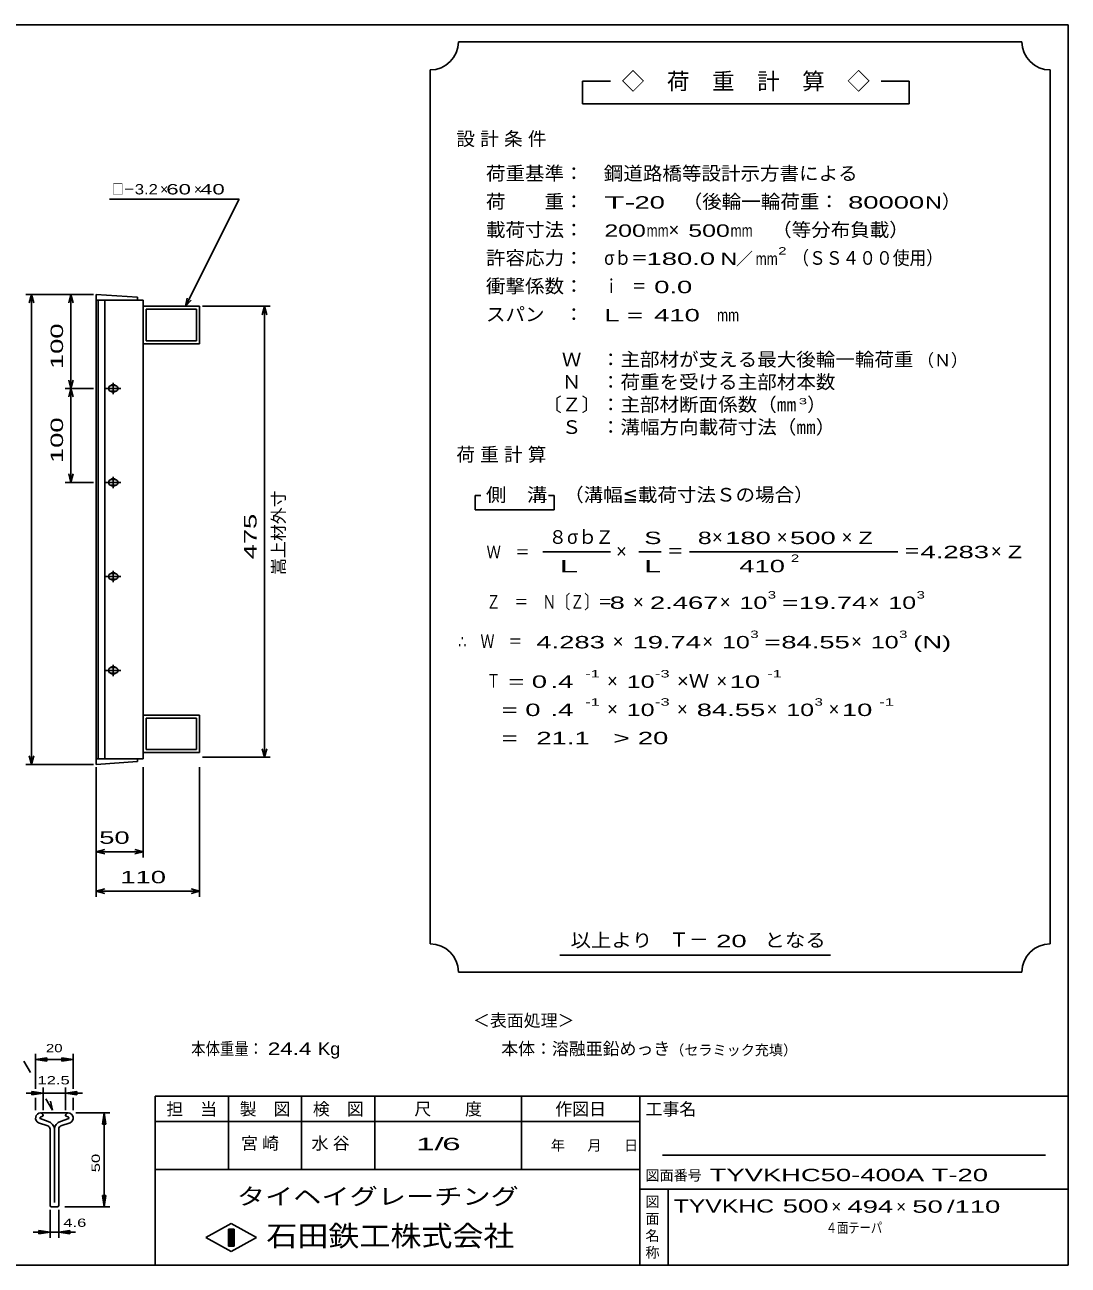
# Model space of a CAD drawing. Units: millimetres, scale not verified. Extents: x -1092 to 1042, y -770 to 629.
# Drawn here: x -69 to 1042, y -691 to 629 of the extents above; entities that cross this region are included whole.
import ezdxf
from ezdxf.enums import TextEntityAlignment as Align

# ---------------------------------------------------------------- set-up
doc = ezdxf.new("R2010")
doc.units = ezdxf.units.MM
doc.header["$LTSCALE"] = 6
for name, color, linetype, lineweight in [('0_2', 150, 'Continuous', 25), ('16', 3, 'Continuous', 25), ('22', 2, 'Continuous', 25), ('32', 4, 'Continuous', 25)]:
    doc.layers.add(name, color=color, linetype=linetype, lineweight=lineweight)
doc.styles.add('ベクトル', font='')
doc.styles.get('ベクトル').set_extended_font_data('ベクトル')

msp = doc.modelspace()

# ---------------------------------------------------------------- linework, layer by layer
at = {"layer": '0_2'}
for p, q in [((-1034.4, 629.1), (1041.6, 629.1)), ((1041.6, 629.1), (1041.6, -690.9)), ((1041.6, -510.9), (69.6, -510.9)), ((69.6, -510.9), (69.6, -690.9)), ((147.6, -510.9), (147.6, -588.9)), ((225.6, -588.9), (225.6, -510.9)), ((303.6, -510.9), (303.6, -588.9)), ((459.6, -588.9), (459.6, -510.9)), ((585.6, -510.9), (585.6, -690.9)), ((585.6, -537.9), (69.6, -537.9)), ((1017.6, -573.9), (609.6, -573.9)), ((69.6, -588.9), (585.6, -588.9)), ((585.6, -609.9), (1041.6, -609.9)), ((615.6, -690.9), (615.6, -609.9)), ((123.6, -661.5), (150.6, -646.5)), ((150.6, -646.5), (177.6, -661.5)), ((147.6, -652.5), (153.6, -652.5)), ((147.6, -670.5), (147.6, -652.5)), ((147.6, -652.5), (148.8, -652.5)), ((148.8, -652.5), (148.8, -670.5)), ((150, -670.5), (150, -652.5)), ((150, -652.5), (151.2, -652.5)), ((151.2, -652.5), (151.2, -670.5)), ((152.4, -670.5), (152.4, -652.5)), ((152.4, -652.5), (153.6, -652.5)), ((153.6, -652.5), (153.6, -670.5)), ((153.6, -652.5), (153.6, -670.5)), ((150.6, -676.5), (123.6, -661.5)), ((153.6, -670.5), (147.6, -670.5)), ((148.8, -670.5), (150, -670.5)), ((177.6, -661.5), (150.6, -676.5)), ((151.2, -670.5), (152.4, -670.5)), ((1041.6, -690.9), (-1034.4, -690.9))]:
    msp.add_line(p, q, dxfattribs=at)
at = {"layer": '16'}
for p, q in [((51, 339.1), (7, 342.1)), ((7, 342.1), (7, 336.1)), ((7, 336.1), (51, 336.1)), ((7, 336.1), (7, -151.9)), ((57, 336.1), (7, 336.1)), ((9, 336.1), (9, -151.9)), ((16, -151.9), (16, 336.1)), ((51, 336.1), (51, 339.1)), ((57, -151.9), (57, 336.1)), ((57, 329.6), (117, 329.6)), ((57, 289.6), (57, 329.6)), ((60.2, 326.4), (113.8, 326.4)), ((60.2, 292.8), (60.2, 326.4)), ((113.8, 326.4), (113.8, 292.8)), ((117, 329.6), (117, 289.6)), ((113.8, 292.8), (60.2, 292.8)), ((117, 289.6), (57, 289.6)), ((17, 242.1), (33, 242.1)), ((27, 245.1), (23, 245.1)), ((23, 239.1), (27, 239.1)), ((25, 248.1), (25, 236.1)), ((25, 148.1), (25, 136.1)), ((17, 142.1), (33, 142.1)), ((27, 145.1), (23, 145.1)), ((23, 139.1), (27, 139.1)), ((17, 42.1), (33, 42.1)), ((27, 45.1), (23, 45.1)), ((25, 48.1), (25, 36.1)), ((23, 39.1), (27, 39.1)), ((25, -51.9), (25, -63.9)), ((17, -57.9), (33, -57.9)), ((27, -54.9), (23, -54.9)), ((23, -60.9), (27, -60.9)), ((117, -105.4), (57, -105.4)), ((57, -105.4), (57, -145.4)), ((117, -145.4), (117, -105.4)), ((113.8, -108.6), (60.2, -108.6)), ((60.2, -108.6), (60.2, -142.2)), ((113.8, -142.2), (113.8, -108.6)), ((60.2, -142.2), (113.8, -142.2)), ((7, -151.9), (51, -151.9)), ((7, -157.9), (7, -151.9)), ((7, -151.9), (57, -151.9)), ((51, -154.9), (7, -157.9)), ((51, -151.9), (51, -154.9)), ((57, -145.4), (117, -145.4))]:
    msp.add_line(p, q, dxfattribs=at)
for centre, radius, start, end in [((23, 242.1), 3, 90, 270), ((25, 242.1), 4, 46.6, 133.4), ((25, 242.1), 4, 226.6, 313.4), ((27, 242.1), 3, 270, 90), ((25, 142.1), 4, 46.6, 133.4), ((23, 142.1), 3, 90, 270), ((25, 142.1), 4, 226.6, 313.4), ((27, 142.1), 3, 270, 90), ((23, 42.1), 3, 90, 270), ((25, 42.1), 4, 46.6, 133.4), ((27, 42.1), 3, 270, 90), ((25, 42.1), 4, 226.6, 313.4), ((23, -57.9), 3, 90, 270), ((25, -57.9), 4, 46.6, 133.4), ((25, -57.9), 4, 226.6, 313.4), ((27, -57.9), 3, 270, 90)]:
    msp.add_arc(centre, radius, start, end, dxfattribs=at)
at = {"layer": '22', "color": 4}
for p, q in [((992.4, 611.1), (392.4, 611.1)), ((362.4, 581.1), (362.4, -348.9)), ((1022.4, -348.9), (1022.4, 581.1)), ((554.4, 569.1), (524.4, 569.1)), ((524.4, 569.1), (524.4, 545.1)), ((872.4, 569.1), (842.4, 569.1)), ((872.4, 545.1), (872.4, 569.1)), ((524.4, 545.1), (872.4, 545.1)), ((159, 443.6), (21, 443.6)), ((102, 329.6), (159, 443.6)), ((4, 342.1), (-68, 342.1)), ((-62, 342.1), (-64.4, 333.1)), ((-59.6, 333.1), (-62, 342.1)), ((-62, 342.1), (-62, -157.9)), ((4, 342.1), (-26, 342.1)), ((-20, 342.1), (-22.4, 333.1)), ((-17.6, 333.1), (-20, 342.1)), ((-20, 342.1), (-20, 242.1)), ((102, 329.6), (103.8, 338.36)), ((102, 329.6), (108, 336.2)), ((120, 329.6), (192, 329.6)), ((186, 329.6), (183.6, 320.6)), ((188.4, 320.6), (186, 329.6)), ((186, 329.6), (186, -150.4)), ((-20, 242.1), (-22.4, 251.1)), ((-17.6, 251.1), (-20, 242.1)), ((-26, 242.1), (4, 242.1)), ((-20, 242.1), (-22.4, 233.1)), ((-17.6, 233.1), (-20, 242.1)), ((-20, 242.1), (-20, 142.1)), ((-20, 142.1), (-22.4, 151.1)), ((-17.6, 151.1), (-20, 142.1)), ((-26, 142.1), (4, 142.1)), ((416.4, 128.1), (410.4, 128.1)), ((410.4, 128.1), (410.4, 113.1)), ((494.4, 128.1), (488.4, 128.1)), ((494.4, 113.1), (494.4, 128.1)), ((410.4, 113.1), (494.4, 113.1)), ((482.4, 68.1), (554.4, 68.1)), ((584.4, 68.1), (608.4, 68.1)), ((638.4, 68.1), (860.4, 68.1)), ((186, -150.4), (183.6, -141.4)), ((188.4, -141.4), (186, -150.4)), ((-68, -157.9), (4, -157.9)), ((-62, -157.9), (-64.4, -148.9)), ((-59.6, -148.9), (-62, -157.9)), ((192, -150.4), (120, -150.4)), ((7, -160.9), (7, -256.9)), ((7, -160.9), (7, -298.9)), ((57, -256.9), (57, -160.9)), ((117, -298.9), (117, -160.9)), ((7, -250.9), (16, -248.5)), ((57, -250.9), (48, -248.5)), ((16, -253.3), (7, -250.9)), ((7, -250.9), (57, -250.9)), ((48, -253.3), (57, -250.9)), ((7, -292.9), (16, -290.5)), ((16, -295.3), (7, -292.9)), ((7, -292.9), (117, -292.9)), ((117, -292.9), (108, -290.5)), ((108, -295.3), (117, -292.9)), ((500.4, -360.9), (788.4, -360.9)), ((392.4, -378.9), (992.4, -378.9))]:
    msp.add_line(p, q, dxfattribs=at)
for centre, start, end in [((362.4, 611.1), 270, 0), ((1022.4, 611.1), 180, 270), ((362.4, -378.9), 0, 90), ((1022.4, -378.9), 90, 180)]:
    msp.add_arc(centre, 30, start, end, dxfattribs=at)
at = {"layer": '32'}
for p, q in [((-63.2, -485.7), (-70.2, -473.7)), ((-57.6, -503.1), (-57.6, -465.9)), ((-57.6, -471.9), (-45.6, -470.1)), ((-45.6, -473.7), (-57.6, -471.9)), ((-57.6, -471.9), (-17.6, -471.9)), ((-45.6, -473.7), (-45.6, -470.1)), ((-17.6, -471.9), (-29.6, -470.1)), ((-29.6, -473.7), (-29.6, -470.1)), ((-29.6, -473.7), (-17.6, -471.9)), ((-17.6, -503.1), (-17.6, -465.9)), ((-49.6, -507.9), (-67.6, -507.9)), ((-49.6, -507.9), (-61.6, -506.1)), ((-61.6, -506.1), (-61.6, -509.7)), ((-61.6, -509.7), (-49.6, -507.9)), ((-57.6, -525.9), (-57.6, -512.7)), ((-49.6, -525.9), (-49.6, -501.9)), ((-49.6, -507.9), (-25.6, -507.9)), ((-39.6, -525.9), (-46.6, -513.9)), ((-25.6, -501.9), (-25.6, -525.9)), ((-25.6, -507.9), (-13.6, -506.1)), ((-13.6, -509.7), (-25.6, -507.9)), ((-25.6, -507.9), (-7.6, -507.9)), ((-17.6, -525.9), (-17.6, -512.7)), ((-13.6, -506.1), (-13.6, -509.7)), ((-39.6, -525.9), (-41.8, -516.5)), ((-54.358, -539.259), (-44.618, -542.679)), ((-44.198, -537.956), (-52.838, -534.916)), ((-52.52, -533.525), (-49.64, -532.125)), ((-51.42, -528.9), (-23.32, -528.9)), ((-49.64, -532.125), (-49.64, -531.665)), ((-22.403, -534.916), (-31.043, -537.956)), ((-30.624, -542.679), (-20.884, -539.259)), ((-25.601, -531.665), (-25.601, -532.125)), ((-25.601, -532.125), (-22.721, -533.525)), ((-14.6, -528.9), (21.4, -528.9)), ((13.6, -540.9), (15.4, -528.9)), ((13.6, -540.9), (17.2, -540.9)), ((17.2, -540.9), (15.4, -528.9)), ((15.4, -628.9), (15.4, -528.9)), ((-42.221, -546.083), (-42.221, -627.523)), ((-37.6, -624.32), (-37.6, -546.18)), ((-33.021, -627.523), (-33.021, -546.083)), ((15.4, -628.9), (13.6, -616.9)), ((13.6, -616.9), (17.2, -616.9)), ((17.2, -616.9), (15.4, -628.9)), ((-42.2, -661.9), (-42.2, -631.9)), ((-40.821, -628.923), (-34.421, -628.923)), ((-33, -661.9), (-33, -631.9)), ((-26.6, -628.9), (21.4, -628.9)), ((-60.2, -655.9), (-42.2, -655.9)), ((-42.2, -655.9), (-54.2, -654.1)), ((-54.2, -657.7), (-54.2, -654.1)), ((-54.2, -657.7), (-42.2, -655.9)), ((-42.2, -655.9), (-33, -655.9)), ((-33, -655.9), (-21, -654.1)), ((-21, -657.7), (-33, -655.9)), ((-33, -655.9), (-15, -655.9)), ((-21, -657.7), (-21, -654.1))]:
    msp.add_line(p, q, dxfattribs=at)
for centre, radius, start, end in [((-52.22, -534.3), 5.4, 90.98, 246.68), ((-52.189, -534.333), 0.88, 111.91, 222.33), ((-52.537, -531.792), 2.9, 2.5, 85.55), ((-46.78, -546.787), 9.2, 3.78, 73.7), ((-28.461, -546.787), 9.2, 106.3, 176.22), ((-22.704, -531.792), 2.9, 94.45, 177.5), ((-23.021, -534.3), 5.4, 293.32, 89.02002), ((-23.052, -534.333), 0.88, 317.67, 68.08999), ((-45.818, -546.079), 3.6, 0, 70.58), ((-29.424, -546.079), 3.6, 109.42, 180), ((-40.821, -627.523), 1.4, 180, 270), ((-34.421, -627.523), 1.4, 270, 0)]:
    msp.add_arc(centre, radius, start, end, dxfattribs=at)

# ---------------------------------------------------------------- texts
at = {"layer": '0_2', "style": 'ベクトル'}
for s, height, p in [('担\u3000当', 13.2, (81.6, -524.7)), ('製\u3000図', 13.2, (159.6, -524.7)), ('検\u3000図', 13.2, (237.6, -524.7)), ('尺\u3000\u3000度', 13.2, (345.6, -524.7)), ('作図日', 13.2, (495.6, -524.7)), ('工事名', 13.2, (591.6, -524.7)), ('年', 11, (490.8, -563.4)), ('月', 11, (529.8, -563.4)), ('日', 11, (568.8, -563.4)), ('図面番号', 11, (591.6, -595.2)), ('図', 11, (591.6, -623.4)), ('面', 11, (591.6, -641.4)), ('名', 11, (591.6, -659.4)), ('称', 11, (591.6, -677.4))]:
    msp.add_text(s, height=height, dxfattribs=at).set_placement(p, align=Align.MIDDLE_LEFT)
at = {"layer": '0_2', "color": 222, "style": 'ベクトル'}
for s, height, width, p in [('タイヘイグレーチング', 17.6, 1.25, (156.6, -617.7)), ('石田鉄工株式会社', 21.99, 1.1, (188.1, -659.7))]:
    msp.add_text(s, height=height, dxfattribs=dict(at, width=width)).set_placement(p, align=Align.MIDDLE_LEFT)
at = {"layer": '22', "style": 'ベクトル'}
for s, height, p in [('◇\u3000荷\u3000重\u3000計\u3000算\u3000◇', 17.6, (566.4, 569.1)), ('×', 11, (75, 454.1)), ('×', 11, (111, 454.1)), ('）', 14.52, (907.2, 441)), ('×', 14.52, (616.2, 411)), ('／', 13.2, (687.9, 380.1)), ('（Ｎ）', 13.2, (880.8, 272.1)), ('）', 14.52, (763.8, 225)), ('σｂ', 14.52, (508.2, 84)), ('８', 14.52, (488.4, 84)), ('Ｚ', 14.52, (538.2, 84)), ('×', 14.52, (662.4, 84)), ('×', 14.52, (731.4, 84)), ('×', 14.52, (800.4, 84)), ('×', 14.52, (560.4, 69)), ('×', 14.52, (959.4, 69)), ('×', 14.52, (578.4, 15)), ('×', 14.52, (670.8, 15)), ('×', 14.52, (829.2, 15)), ('×', 14.52, (556.8, -27)), ('×', 14.52, (652.2, -27)), ('×', 14.52, (810.6, -27)), ('×', 14.52, (550.8, -69)), ('×', 14.52, (667.2, -69)), ('×', 14.52, (550.8, -99)), ('×', 14.52, (625.2, -99)), ('×', 14.52, (720.6, -99)), ('×', 14.52, (786.6, -99)), ('Ｔ－', 15.4, (616.8, -344.4)), ('＜表面処理＞', 13.2, (408, -430.5)), ('本体：', 13.2, (438, -460.5)), ('溶融亜鉛めっき', 13.2, (492, -460.5)), ('（セラミック充填）', 11, (618, -462)), ('×', 13.2, (789.6, -628.5)), ('×', 13.2, (858.6, -628.5))]:
    msp.add_text(s, height=height, dxfattribs=at).set_placement(p, align=Align.MIDDLE_LEFT)
for s, height, width, p in [('荷重基準：\u3000', 14.52, 1.05, (421.8, 471)), ('鋼道路橋等設計示方書による', 14.52, 1.05, (547.2, 471)), ('□－', 11, 0.8, (24, 454.1)), ('3.2', 11, 1.2, (48, 454.1)), (' 60 ', 11, 1.6, (75, 454.1)), (' 40 ', 11, 1.6, (111, 454.1)), ('荷\u3000\u3000重：\u3000', 14.52, 1.05, (421.8, 441)), ('（後輪一輪荷重：', 14.52, 1.05, (631.2, 441)), ('T-', 13.2, 2, (547.8, 440.1)), (' 20 ', 13.2, 1.65, (571.8, 440.1)), (' 80000', 13.2, 1.65, (799.2, 440.1)), ('N', 13.2, 1.4, (889.2, 440.1)), ('載荷寸法：\u3000', 14.52, 1.05, (421.8, 411)), ('200', 13.2, 1.5, (547.8, 410.1)), ('mm', 13.2, 0.8, (592.8, 410.1)), ('500', 13.2, 1.5, (637.2, 410.1)), ('mm', 13.2, 0.8, (682.2, 410.1)), ('\u3000（等分布負載）', 14.52, 1.05, (705.6, 411)), ('許容応力：\u3000', 14.52, 1.05, (421.8, 381)), ('σｂ＝', 14.52, 0.9, (547.8, 381)), ('180.0', 13.2, 1.65, (592.8, 380.1)), ('N', 13.2, 1.4, (671.4, 380.1)), ('mm', 13.2, 0.8, (708.9, 380.1)), ('2', 7.918, 1.5, (732.9, 388.5)), ('（ＳＳ４００使用）', 14.52, 0.9, (747.9, 381)), ('衝撃係数：\u3000', 14.52, 1.05, (421.8, 351)), ('ｉ\u3000＝', 14.52, 0.75, (547.8, 351)), (' 0.0', 13.2, 1.65, (592.8, 350.1)), ('スパン\u3000：\u3000', 14.52, 1.05, (421.8, 321)), ('L =', 13.2, 1.65, (547.8, 320.1)), (' 410 ', 13.2, 1.65, (592.8, 320.1)), ('mm', 13.2, 0.8, (667.8, 320.1)), ('\u3000Ｗ\u3000：主部材が支える最大後輪一輪荷重', 14.52, 1.05, (481.8, 273)), ('\u3000Ｎ\u3000：荷重を受ける主部材本数', 14.52, 1.05, (481.8, 249)), ('〔Ｚ〕：主部材断面係数（㎜', 14.52, 1.05, (481.8, 225)), ('3', 6.598, 1.8, (754.8, 228.6)), ('\u3000Ｓ\u3000：溝幅方向載荷寸法（㎜）', 14.52, 1.05, (481.8, 201)), ('側\u3000溝', 14.52, 1.1, (421.8, 129)), ('\u3000（溝幅≦載荷寸法Ｓの場合）', 14.52, 1.05, (484.2, 129)), ('S', 13.2, 1.55, (590.4, 83.1)), ('8', 13.2, 1.5, (647.4, 83.1)), (' 180 ', 13.2, 1.65, (668.4, 83.1)), (' 500 ', 13.2, 1.65, (737.4, 83.1)), ('Z', 13.2, 1.4, (818.4, 83.1)), ('Ｗ\u3000＝', 13.2, 0.85, (422.4, 68.1)), ('＝', 14.52, 0.9, (614.4, 69)), ('＝', 14.52, 0.9, (866.4, 69)), ('4.283', 13.2, 1.65, (884.4, 68.1)), ('Z', 13.2, 1.4, (977.4, 68.1)), ('L', 13.2, 1.8, (590.4, 53.1)), (' 410 ', 13.2, 1.65, (683.4, 53.1)), ('2', 7.918, 1.5, (746.4, 61.5)), ('3', 7.918, 1.5, (721.8, 22.5)), ('3', 7.918, 1.5, (880.2, 22.5)), ('Ｚ\u3000＝\u3000Ｎ〔Ｚ〕＝', 14.52, 0.75, (422.4, 15)), (' 8 ', 13.2, 1.65, (545.4, 14.1)), ('2.467', 13.2, 1.65, (596.4, 14.1)), ('10', 13.2, 1.5, (691.8, 14.1)), ('=', 13.2, 1.7, (736.8, 14.1)), ('19.74', 13.2, 1.65, (754.8, 14.1)), ('10', 13.2, 1.5, (850.2, 14.1)), ('∴\u3000Ｗ\u3000＝', 14.52, 0.75, (392.4, -27)), (' 4.283', 13.2, 1.65, (467.4, -27.9)), ('19.74', 13.2, 1.65, (577.8, -27.9)), ('10', 13.2, 1.5, (673.2, -27.9)), ('3', 7.918, 1.5, (703.2, -19.5)), ('=', 13.2, 1.7, (718.2, -27.9)), ('84.55', 13.2, 1.65, (736.2, -27.9)), ('10', 13.2, 1.5, (831.6, -27.9)), ('3', 7.918, 1.5, (861.6, -19.5)), ('(N)', 13.2, 1.65, (876.6, -27.9)), ('Ｔ', 14.52, 0.75, (422.4, -69)), (' = 0', 13.2, 1.65, (437.4, -69.9)), (' .4 ', 13.2, 1.65, (482.4, -69.9)), ('-1', 7.918, 1.65, (527.4, -61.5)), ('10', 13.2, 1.5, (571.8, -69.9)), ('-3', 7.918, 1.65, (601.8, -61.5)), ('×Ｗ', 14.52, 1.1, (625.2, -69)), (' 10 ', 13.2, 1.65, (673.2, -69.9)), ('-1', 7.918, 1.65, (721.2, -61.5)), ('-1', 7.918, 1.65, (527.4, -91.5)), ('-3', 7.918, 1.65, (601.8, -91.5)), ('3', 7.918, 1.5, (771.6, -91.5)), ('-1', 7.918, 1.65, (840.6, -91.5)), ('  = 0', 13.2, 1.65, (422.4, -99.9)), (' .4 ', 13.2, 1.65, (482.4, -99.9)), ('10', 13.2, 1.5, (571.8, -99.9)), ('84.55', 13.2, 1.65, (646.2, -99.9)), ('10', 13.2, 1.5, (741.6, -99.9)), (' 10 ', 13.2, 1.65, (792.6, -99.9)), ('  =', 13.2, 1.65, (422.4, -129.9)), (' 21.1', 13.2, 1.65, (467.4, -129.9)), ('>', 13.2, 1.7, (557.4, -129.9)), (' 20 ', 13.2, 1.65, (575.4, -129.9)), (' 50 ', 13.2, 1.65, (2, -235.9)), (' 110 ', 13.2, 1.65, (24.5, -277.9)), ('以上より\u3000', 14.52, 1.1, (511.8, -345)), (' 20 ', 13.2, 1.65, (658.8, -345.9)), ('となる', 14.52, 1.1, (718.2, -345)), ('本体重量：', 13.2, 0.85, (108, -460.5)), (' 24.4', 13.2, 1.35, (183, -460.5)), ('Kg', 13.2, 1.1, (243, -460.5)), ('1/', 13.2, 2, (347.4, -561.9)), (' 6 ', 13.2, 2, (365.4, -561.9)), ('TYVKHC50-400A T-20           ', 13.2, 1.65, (660, -594.9)), ('TYVKHC', 14.08, 1.4, (621.6, -627.9)), (' 500 ', 14.08, 1.55, (729.6, -627.9)), (' 494 ', 13.2, 1.65, (798.6, -628.5)), (' 50 ', 13.2, 1.65, (867.6, -628.5)), ('/', 13.2, 1.65, (912.6, -628.5)), (' 110 ', 13.2, 1.65, (912.6, -628.5)), ('４面テーパ', 11, 0.8, (783.6, -651))]:
    msp.add_text(s, height=height, dxfattribs=dict(at, width=width)).set_placement(p, align=Align.MIDDLE_LEFT)
at = {"layer": '22', "style": 'ベクトル', "width": 1.65}
for s, p in [(' 100 ', (-35, 254.6)), (' 100 ', (-35, 154.6)), (' 475 ', (171, 52.1))]:
    msp.add_text(s, height=13.2, rotation=90, dxfattribs=at).set_placement(p, align=Align.MIDDLE_LEFT)
at = {"layer": '22', "style": 'ベクトル'}
msp.add_text('嵩上材外寸', height=13.2, rotation=90, dxfattribs=at).set_placement((201, 43.6), align=Align.MIDDLE_LEFT)
at = {"layer": '22', "attachment_point": 4, "style": 'ベクトル'}
for s, insert, char_height in [('\\T1.28;設計条件', (390.3, 507), 14.52), ('\\T1.28;荷重計算', (390.3, 171), 14.52), ('\\T1.5;\\W2;\\~L\\~', (485.4, 53.1), 13.2), ('\\T1.25;宮崎\u3000', (161.1, -561.9), 13.2), ('\\T1.25;水谷\u3000', (236.1, -561.9), 13.2)]:
    msp.add_mtext(s, dxfattribs=dict(at, insert=insert, char_height=char_height))
at = {"layer": '32', "color": 2, "style": 'ベクトル'}
for s, width, p in [('20', 1.35, (-46.6, -459.9)), ('12.5', 1.5, (-55.6, -494.1)), (' 4.6 ', 1.5, (-33, -645.7))]:
    msp.add_text(s, height=8.798, dxfattribs=dict(at, width=width)).set_placement(p, align=Align.MIDDLE_LEFT)
at = {"layer": '32', "color": 2, "style": 'ベクトル', "width": 1.5}
msp.add_text(' 50 ', height=8.798, rotation=90, dxfattribs=at).set_placement((6.4, -596.9), align=Align.MIDDLE_LEFT)

doc.saveas('drawing.dxf')
